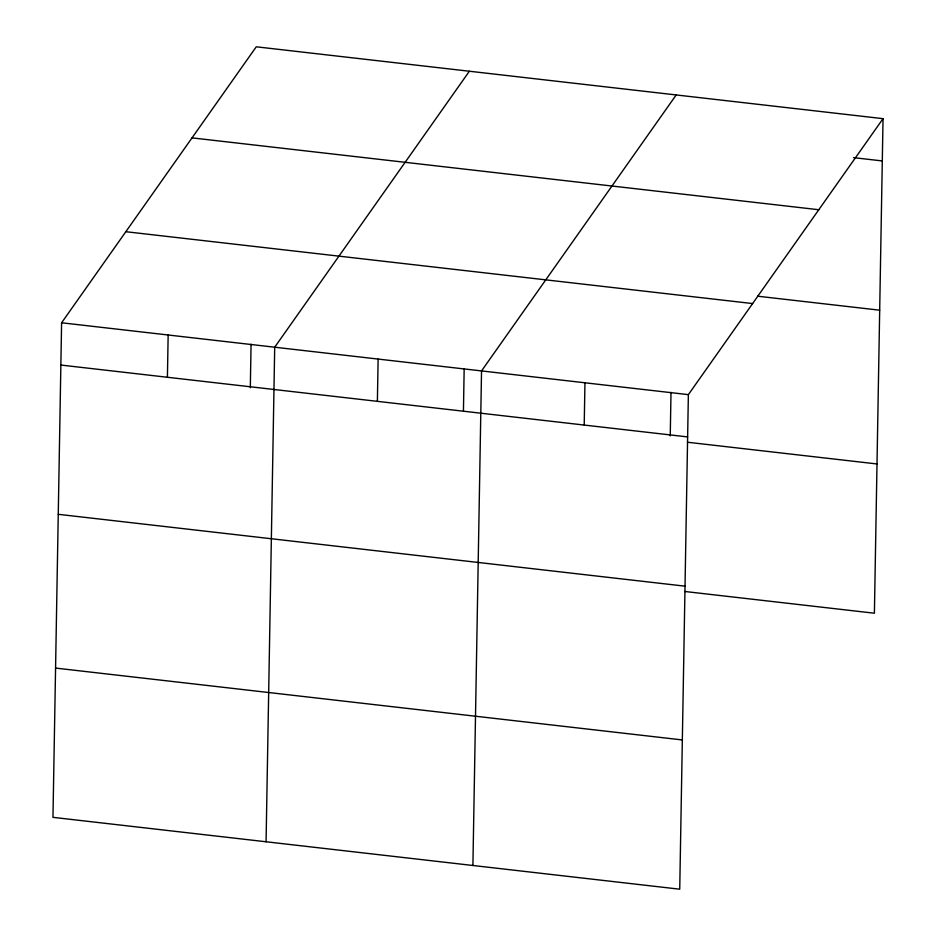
<?xml version="1.0" encoding="UTF-8"?>
<svg xmlns="http://www.w3.org/2000/svg" width="936" height="936" viewBox="0 0 936 936"><rect width="100%" height="100%" fill="white"/><g stroke="black" fill="none" stroke-linecap="round" stroke-linejoin="round"><path stroke-width="1.4" d="M61.6 322.78L52.966 817.339L679.735 889.2L688.37 394.641L883.034 118.661L256.265 46.8L61.6 322.78L688.37 394.641M167.415 377.266L168.152 334.994M250.31 387.75L251.07 344.226M266.07 841.768L274.704 347.209L469.369 71.23M377.383 401.345L378.121 359.073M463.437 410.728L464.174 368.667M472.902 865.484L481.537 370.925L676.202 94.945M584.216 425.061L584.953 382.789M670.246 435.895L671.007 392.383M883.034 118.661L874.399 613.22L684.801 591.482M853.562 157.646L882.297 160.934M192.02 137.873L818.789 209.734M757.598 296.197L879.688 310.19M125.833 231.707L752.602 303.568M60.863 365.052L687.632 436.913M687.41 442.225L877.009 463.964M58.254 514.309L685.023 586.17M55.575 668.082L682.344 739.943"/></g></svg>
